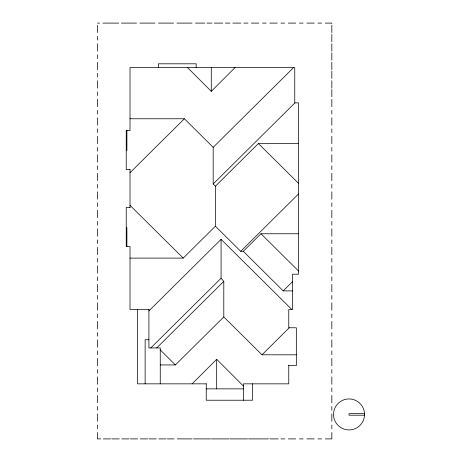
<?xml version="1.0" encoding="UTF-8"?>
<svg xmlns="http://www.w3.org/2000/svg" width="462" height="462" viewBox="0 0 462 462"><rect width="100%" height="100%" fill="white"/><g stroke="black" fill="none" stroke-linecap="round" stroke-linejoin="round"><path stroke-width="0.69" d="M187.537 67.585L211.278 91.326L235.025 67.585M192.128 383.841L216.672 359.292L243.41 386.03M130.013 172.701L184.39 118.769L213.173 147.32L213.173 183.986L215.396 186.192L215.396 226.207L183.223 258.108L130.013 258.108M213.173 147.32L293.572 67.585M213.173 183.986L294.975 102.864M215.396 186.192L258.402 143.538L298.533 143.538M148.908 310.92L221.079 239.339L291.822 309.5M215.396 226.207L240.708 251.311L298.533 193.959M240.708 251.311L243.289 251.311L260.984 233.76L298.533 233.76M150.814 347.932L221.079 278.245L221.079 239.339M156.699 347.932L223.799 281.387L221.079 278.245M160.25 364.94L175.393 364.94L223.799 316.932L223.799 281.387M243.289 251.311L283.194 290.893L292.55 281.612M223.799 316.932L261.989 354.804L289.241 327.772M97.47 23.1L99.538 23.1M102.905 23.1L118.74 23.1M121.414 23.1L136.556 23.1M139.922 23.1L155.065 23.1M158.431 23.1L173.579 23.1M176.94 23.1L192.088 23.1M195.455 23.1L204.747 23.1M206.895 23.1L211.96 23.1M214.299 23.1L222.776 23.1M225.404 23.1L229.984 23.1M232.808 23.1L240.806 23.1M243.913 23.1L248.013 23.1M251.316 23.1L258.83 23.1M262.422 23.1L266.124 23.1M269.831 23.1L277.235 23.1M280.936 23.1L284.638 23.1M288.34 23.1L295.744 23.1M299.445 23.1L303.147 23.1M306.849 23.1L314.252 23.1M317.954 23.1L321.656 23.1M325.358 23.1L331.832 23.1L331.832 23.429M130.013 118.769L184.39 118.769M126.23 150.271L126.9 150.271L126.9 130.584M130.013 169.641L126.23 169.641L126.23 130.584L130.013 130.584L130.013 67.585L294.756 67.585L294.756 102.864L298.533 102.864L298.533 274.22L292.55 274.22L292.55 309.5L288.767 309.5L288.767 327.772L296.333 327.772L296.333 365.575L288.767 365.575M130.013 207.444L126.23 207.444L126.23 246.5L130.013 246.5L130.013 309.5L149.087 309.5M126.23 227.604L126.9 227.604L126.9 246.5M283.194 290.893L292.55 290.893M148.908 339.743L145.132 339.743L145.132 383.841M261.989 354.804L296.333 354.804M206.375 383.841L137.572 383.841L137.572 309.5M206.243 388.865L243.41 388.865M364.478 413.663L349.029 413.663L349.029 415.211L364.478 415.211M100.745 438.9L97.47 438.9L97.47 432.426M103.24 438.9L110.643 438.9M111.856 438.9L119.26 438.9M121.749 438.9L129.152 438.9M130.365 438.9L137.768 438.9M140.257 438.9L147.661 438.9M148.874 438.9L156.277 438.9M158.772 438.9L166.176 438.9M167.383 438.9L174.116 438.9M177.281 438.9L192.088 438.9M193.532 438.9L210.597 438.9M211.527 438.9L229.106 438.9M230.041 438.9L247.615 438.9M248.55 438.9L261.879 438.9M262.422 438.9L268.445 438.9M269.831 438.9L278.291 438.9M280.936 438.9L284.858 438.9M288.34 438.9L295.744 438.9M299.445 438.9L303.147 438.9M306.849 438.9L314.252 438.9M317.954 438.9L321.656 438.9M325.358 438.9L331.832 438.9L331.832 432.426M258.402 143.538L298.533 183.339M260.984 233.76L298.533 271.003M130.013 205.33L183.223 258.108M160.25 349.925L175.393 364.94M331.832 25.214L331.832 32.617M331.832 34.442L331.832 41.782M331.832 43.723L331.832 51.126M331.832 52.795L331.832 60.135M331.832 62.231L331.832 69.635M331.832 71.148L331.832 78.488M331.832 80.74L331.832 88.144M331.832 89.501L331.832 96.841M331.832 99.249L331.832 106.653M331.832 110.354L331.832 114.056M331.832 117.758L331.832 125.162M331.832 128.863L331.832 132.565M331.832 136.273L331.832 143.676M331.832 147.378L331.832 151.08M331.832 154.782L331.832 162.185M331.832 165.887L331.832 169.589M331.832 173.29L331.832 180.694M331.832 184.396L331.832 188.098M331.832 191.799L331.832 199.203M331.832 202.905L331.832 206.606M331.832 210.308L331.832 217.712M331.832 221.413L331.832 225.115M331.832 228.817L331.832 236.221M331.832 239.922L331.832 243.624M331.832 247.326L331.832 254.735M331.832 258.437L331.832 262.139M331.832 265.841L331.832 273.244M331.832 276.946L331.832 280.648M331.832 284.349L331.832 291.753M331.832 295.455L331.832 299.157M331.832 302.858L331.832 310.262M331.832 313.964L331.832 317.665M331.832 321.367L331.832 328.771M331.832 332.473L331.832 336.174M331.832 339.876L331.832 347.28M331.832 350.981L331.832 354.683M331.832 358.385L331.832 365.794M331.832 369.496L331.832 373.198M331.832 376.9L331.832 384.303M331.832 388.005L331.832 391.707M331.832 395.408L331.832 402.812M331.832 406.514L331.832 410.216M331.832 413.917L331.832 421.321M331.832 425.023L331.832 428.724M288.767 365.078L288.767 383.841L243.41 383.841L243.41 400.225M252.547 383.841L252.547 400.225L206.243 400.225L206.243 383.841M216.672 359.292L216.672 388.865M211.278 67.585L211.278 91.326M196.159 67.585L196.159 63.802L158.362 63.802L158.362 67.585M160.25 383.841L160.25 347.932L148.908 347.932L148.908 309.5M130.013 169.462L130.013 207.623M97.47 25.214L97.47 32.617M97.47 36.319L97.47 40.021M97.47 43.723L97.47 51.126M97.47 54.828L97.47 58.53M97.47 62.231L97.47 69.635M97.47 73.337L97.47 77.038M97.47 80.74L97.47 88.144M97.47 91.846L97.47 95.547M97.47 99.249L97.47 106.653M97.47 110.354L97.47 114.056M97.47 117.758L97.47 125.162M97.47 128.863L97.47 132.565M97.47 136.273L97.47 143.676M97.47 147.378L97.47 151.08M97.47 154.782L97.47 162.185M97.47 165.887L97.47 169.589M97.47 173.29L97.47 180.694M97.47 184.396L97.47 188.098M97.47 191.799L97.47 199.203M97.47 202.905L97.47 206.606M97.47 210.308L97.47 217.712M97.47 221.413L97.47 225.115M97.47 228.817L97.47 236.221M97.47 239.922L97.47 243.624M97.47 247.326L97.47 254.735M97.47 258.437L97.47 262.139M97.47 265.841L97.47 273.244M97.47 276.946L97.47 280.648M97.47 284.349L97.47 291.753M97.47 295.455L97.47 299.157M97.47 302.858L97.47 310.262M97.47 313.964L97.47 317.665M97.47 321.367L97.47 328.771M97.47 332.473L97.47 336.174M97.47 339.876L97.47 347.28M97.47 350.981L97.47 354.683M97.47 358.385L97.47 365.794M97.47 369.496L97.47 373.198M97.47 376.9L97.47 384.303M97.47 388.005L97.47 391.707M97.47 395.408L97.47 402.812M97.47 406.514L97.47 410.216M97.47 413.917L97.47 421.321M97.47 425.023L97.47 428.724M364.53 414.437L364.397 416.458A15.5 15.5 0 0 1 340.696 427.512A15.5 15.5 0 0 1 340.696 401.363A15.5 15.5 0 0 1 364.397 412.416L364.53 414.437"/></g></svg>
